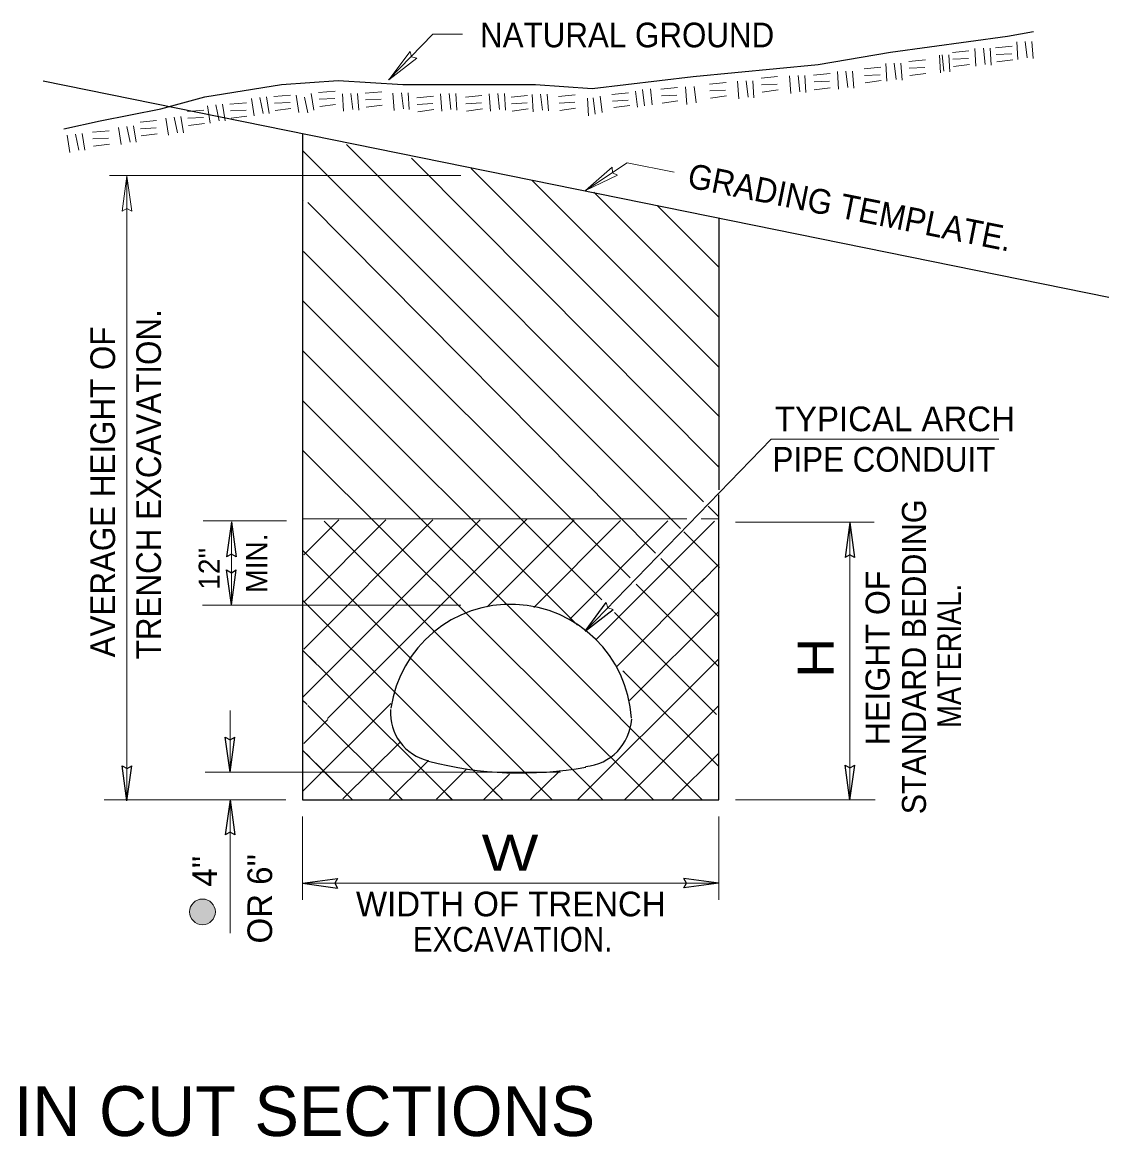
# Model space of a CAD drawing. Extents: x 701 to 1070, y -298 to -22.
# Drawn here: x 908.2 to 966.3, y -153 to -93.3 of the extents above; entities that cross this region are included whole.
import ezdxf

# ---------------------------------------------------------------- set-up
doc = ezdxf.new("R2010")
doc.units = 0
doc.header["$LTSCALE"] = 0.62
doc.layers.add('1', color=7, linetype='Continuous', lineweight=13)

msp = doc.modelspace()

# ---------------------------------------------------------------- hatches: boundary and pattern name
at = {"layer": '1'}
msp.add_hatch(color=256, dxfattribs=at).paths.add_polyline_path([(918.5134, -140.923, 1), (917.1356, -140.923, 1)])

# ---------------------------------------------------------------- linework, layer by layer
for p, q in [((959.1589, -94.7215), (959.2202, -95.6568)), ((959.6133, -94.7037), (959.7163, -95.5712)), ((959.9698, -94.7037), (960.0341, -95.6035)), ((960.2727, -94.677), (961.1601, -94.5993)), ((961.4043, -94.3651), (961.4655, -95.3004)), ((961.8588, -94.3473), (961.9617, -95.2147)), ((962.2151, -94.3473), (962.2795, -95.2472)), ((927.789, -96.3856), (928.9316, -94.8789)), ((927.789, -96.3856), (929.2956, -95.2429)), ((955.6218, -95.4076), (956.5091, -95.33)), ((957.2636, -95.0779), (957.3247, -96.0132)), ((957.4038, -95.0602), (957.5067, -95.9276)), ((957.7601, -95.0602), (957.8245, -95.9599)), ((957.9561, -94.9265), (958.8435, -94.8488)), ((957.9828, -95.2829), (958.8201, -95.2454)), ((960.2995, -95.0333), (961.1367, -94.9959)), ((960.3351, -95.4254), (961.1839, -95.3154)), ((951.8082, -95.9512), (951.8694, -96.8864)), ((952.2626, -95.9332), (952.3656, -96.8008)), ((952.619, -95.9332), (952.6833, -96.8332)), ((953.2338, -95.7996), (954.1213, -95.722)), ((954.3921, -95.5234), (954.4533, -96.4587)), ((954.8465, -95.5057), (954.9495, -96.3731)), ((955.2029, -95.5057), (955.2673, -96.4054)), ((955.6484, -95.7639), (956.4857, -95.7266)), ((958.0185, -95.6748), (958.8673, -95.5649)), ((909.2986, -96.4501), (910.0845, -96.6097)), ((944.9564, -96.6194), (945.8438, -96.5417)), ((946.4622, -96.4678), (946.5234, -97.4032)), ((946.9166, -96.4501), (947.0196, -97.3175)), ((947.273, -96.4501), (947.3373, -97.3499)), ((947.7185, -96.2986), (948.6059, -96.221)), ((949.2422, -96.1827), (949.3033, -97.1181)), ((949.6966, -96.1649), (949.7995, -97.0324)), ((950.053, -96.1649), (950.1173, -97.0648)), ((950.5252, -96.1382), (951.4126, -96.0606)), ((950.5519, -96.4947), (951.3891, -96.4572)), ((953.2606, -96.156), (954.0978, -96.1186)), ((953.2963, -96.5481), (954.1451, -96.4381)), ((955.6841, -96.156), (956.5329, -96.0461)), ((910.6083, -96.7161), (911.7085, -96.9396)), ((921.6478, -97.2877), (922.5353, -97.21)), ((922.8418, -97.2074), (922.9843, -98.1341)), ((923.6437, -97.1183), (923.7863, -98.0093)), ((924.0358, -97.0737), (924.9231, -96.9962)), ((925.3098, -97.1361), (925.3711, -98.0715)), ((925.7643, -97.1183), (925.8673, -97.9857)), ((926.1208, -97.1183), (926.1851, -98.0182)), ((926.5306, -97.1094), (927.4179, -97.0318)), ((928.0185, -97.1004), (928.0798, -98.0358)), ((928.4729, -97.0827), (928.5759, -97.9502)), ((928.8293, -97.0827), (928.8937, -97.9825)), ((930.5668, -97.1361), (930.628, -98.0715)), ((931.0213, -97.1183), (931.1242, -97.9857)), ((931.3776, -97.1183), (931.442, -98.0182)), ((933.1685, -97.1361), (933.2298, -98.0715)), ((933.6229, -97.1183), (933.7258, -97.9857)), ((933.9793, -97.1183), (934.0437, -98.0182)), ((935.4673, -97.1717), (935.5285, -98.1071)), ((935.9218, -97.154), (936.0247, -98.0214)), ((936.2781, -97.154), (936.3425, -98.0537)), ((936.8839, -97.2787), (937.7713, -97.2011)), ((939.7352, -97.1717), (940.6226, -97.0942)), ((940.994, -96.9961), (941.0969, -97.8636)), ((941.372, -96.9121), (941.475, -97.7796)), ((941.7922, -96.8701), (941.8951, -97.7377)), ((942.3547, -96.8867), (943.242, -96.8091)), ((942.3815, -97.2431), (943.2187, -97.2056)), ((943.6823, -96.7708), (943.7436, -97.7061)), ((944.1367, -96.753), (944.2397, -97.6205)), ((944.9832, -96.9757), (945.8203, -96.9383)), ((947.7453, -96.6549), (948.5824, -96.6176)), ((947.7809, -97.047), (948.6298, -96.9371)), ((950.5679, -96.926), (951.4168, -96.816)), ((918.1018, -97.7777), (918.2443, -98.7042)), ((918.5473, -97.7242), (918.7254, -98.5796)), ((918.9036, -97.6886), (919.0462, -98.5796)), ((919.2956, -97.6975), (920.183, -97.6198)), ((920.4539, -97.3857), (920.5965, -98.3122)), ((920.8994, -97.3322), (921.0776, -98.1875)), ((921.2558, -97.2965), (921.3984, -98.1875)), ((921.6746, -97.644), (922.5118, -97.6066)), ((923.2873, -97.3125), (923.4655, -98.1678)), ((924.0624, -97.4302), (924.8998, -97.3927)), ((924.0981, -97.8222), (924.9469, -97.7122)), ((926.5573, -97.4658), (927.3945, -97.4283)), ((926.5929, -97.8578), (927.4418, -97.7479)), ((929.2927, -97.35), (930.18, -97.2723)), ((929.3193, -97.7063), (930.1566, -97.6689)), ((931.8943, -97.3143), (932.7818, -97.2367)), ((931.9211, -97.6707), (932.7583, -97.6333)), ((934.3357, -97.3143), (935.2232, -97.2367)), ((934.3625, -97.6707), (935.1997, -97.6333)), ((936.9108, -97.6351), (937.7479, -97.5977)), ((938.4254, -97.3767), (938.4867, -98.312)), ((938.73, -97.3552), (938.833, -98.2227)), ((939.1081, -97.2712), (939.211, -98.1387)), ((939.7619, -97.5282), (940.5991, -97.4907)), ((939.8451, -97.8821), (940.6939, -97.7721)), ((942.417, -97.6351), (943.2658, -97.5252)), ((945.0188, -97.3677), (945.8677, -97.2578)), ((916.3018, -98.3835), (916.4801, -99.2388)), ((916.6583, -98.3478), (916.8008, -99.2388)), ((917.0147, -98.0895), (917.9021, -98.0119)), ((919.3223, -98.0539), (920.1596, -98.0164)), ((919.358, -98.4459), (920.2068, -98.3359)), ((921.7103, -98.036), (922.5591, -97.9261)), ((929.355, -98.0984), (930.2038, -97.9884)), ((931.9568, -98.0627), (932.8056, -97.9527)), ((934.398, -98.0627), (935.2468, -97.9527)), ((936.9463, -98.0271), (937.7952, -97.9172)), ((913.3259, -98.936), (913.4685, -99.8626)), ((913.7714, -98.8824), (913.9496, -99.7379)), ((914.1278, -98.8469), (914.2704, -99.7379)), ((914.4842, -98.6508), (915.3716, -98.5732)), ((914.5109, -99.0072), (915.3482, -98.9698)), ((915.8563, -98.4369), (915.9989, -99.3636)), ((917.0414, -98.4459), (917.8786, -98.4084)), ((917.0771, -98.8379), (917.9259, -98.728)), ((910.5817, -99.3547), (910.7242, -100.2814)), ((911.0272, -99.3012), (911.2053, -100.1566)), ((911.3836, -99.2656), (911.5261, -100.1566)), ((911.9359, -99.2032), (912.8233, -99.1257)), ((911.9628, -99.5597), (912.7999, -99.5222)), ((914.5466, -99.3992), (915.3954, -99.2892)), ((911.9983, -99.9517), (912.8472, -99.8417)), ((923.1804, -100.1834), (923.3189, -100.322)), ((925.5255, -99.8558), (944.6425, -118.9724)), ((923.265, -100.2665), (943.3996, -120.4025)), ((929.0122, -100.5874), (945.4643, -117.1212)), ((932.2035, -101.137), (945.4889, -114.4224)), ((938.3283, -102.3223), (939.7464, -101.0717)), ((931.6449, -101.5109), (912.8504, -101.5109)), ((913.7813, -101.5469), (913.5239, -103.4202)), ((913.7813, -101.5469), (914.0387, -103.4202)), ((913.7822, -134.9769), (913.7822, -101.5466)), ((935.4514, -101.7623), (945.4554, -111.7664)), ((935.6544, -101.9654), (935.6795, -101.9905)), ((938.3283, -102.3223), (940.0313, -101.5006)), ((938.7729, -102.4109), (945.4554, -109.0934)), ((923.1804, -102.8564), (923.2183, -102.8941)), ((923.4618, -102.9593), (942.068, -121.7162)), ((942.1588, -103.1237), (945.4554, -106.4204)), ((923.2338, -105.5827), (940.7046, -123.0535)), ((965.5302, -107.8708), (966.3161, -108.0303)), ((923.1804, -108.2024), (939.2013, -124.2232)), ((923.1804, -110.8754), (937.8891, -125.5838)), ((923.1804, -113.5484), (940.1926, -130.5604)), ((948.2512, -115.6285), (938.3096, -125.8977)), ((948.2512, -115.6285), (960.4475, -115.6285)), ((923.1804, -116.2214), (941.9653, -134.9324)), ((945.4017, -117.0582), (945.4646, -117.1215)), ((945.4554, -119.7854), (944.8847, -119.2146)), ((944.9233, -119.2533), (945.4527, -119.7827)), ((922.3141, -119.9875), (917.8591, -119.9875)), ((919.3758, -120.0437), (919.3758, -124.4987)), ((923.1804, -119.8854), (943.7498, -119.8854)), ((932.6785, -119.9457), (923.2155, -129.4087)), ((923.2517, -126.8598), (930.148, -119.9457)), ((923.2517, -124.3472), (927.6354, -119.9457)), ((923.2517, -121.8168), (925.1228, -119.9457)), ((924.3352, -120.0191), (939.2668, -134.9505)), ((935.1869, -119.9036), (924.5151, -130.5754)), ((933.0527, -124.5967), (937.7215, -119.9457)), ((935.5653, -124.6323), (940.1985, -119.9813)), ((937.472, -125.2739), (942.7289, -119.9992)), ((938.8798, -126.3609), (945.2237, -120.017)), ((945.4554, -119.8854), (944.5203, -119.8854)), ((946.3464, -120.0616), (953.765, -120.0616)), ((952.4697, -120.0793), (952.4697, -134.9412)), ((945.4732, -122.4762), (943.5868, -120.5896)), ((923.1804, -121.5674), (923.634, -122.0209)), ((942.3593, -122.0098), (945.4406, -125.1162)), ((945.4732, -122.298), (944.5394, -123.2348)), ((945.4478, -122.4507), (945.4855, -122.4886)), ((939.9847, -127.8044), (944.6882, -123.0857)), ((945.4554, -127.8046), (941.0349, -123.3837)), ((931.6449, -124.5166), (917.8344, -124.5166)), ((923.1804, -124.2404), (933.8902, -134.9324)), ((939.8737, -124.8957), (945.3419, -130.3638)), ((940.6796, -129.6042), (945.4732, -124.8284)), ((927.0991, -125.4862), (927.5527, -125.9397)), ((923.1804, -126.9134), (924.7791, -128.5122)), ((923.1804, -126.9134), (923.886, -127.6189)), ((945.4554, -127.3767), (944.5407, -128.2914)), ((937.8997, -134.9324), (944.7206, -128.1115)), ((940.3232, -128.0182), (945.4554, -133.1504)), ((940.3232, -128.0182), (940.3863, -128.0812)), ((931.1994, -134.9324), (924.7188, -128.4518)), ((923.1804, -129.5864), (923.4235, -129.8294)), ((923.1804, -129.5864), (923.3315, -129.7374)), ((923.216, -134.4512), (927.9009, -129.7663)), ((928.5264, -134.9324), (923.4643, -129.8702)), ((940.4123, -134.9324), (945.463, -129.8817)), ((919.3025, -133.4443), (919.3025, -130.1457)), ((940.1807, -130.5486), (944.5638, -134.9324)), ((923.2517, -131.903), (924.5338, -130.6189)), ((923.1804, -132.2594), (925.8534, -134.9324)), ((923.1804, -132.2594), (923.571, -132.65)), ((925.3366, -134.8788), (928.4017, -131.8317)), ((923.886, -132.9649), (925.146, -134.225)), ((927.8314, -134.8967), (929.9163, -132.8296)), ((942.9428, -134.9324), (945.4554, -132.4197)), ((936.9909, -133.4443), (917.9763, -133.4443)), ((930.344, -134.8967), (931.9657, -133.2751)), ((932.8744, -134.9145), (934.2585, -133.5471)), ((935.3693, -134.9324), (936.9597, -133.3582)), ((925.461, -134.54), (925.8517, -134.9307)), ((928.3717, -134.7777), (928.523, -134.9289)), ((930.5012, -134.2342), (931.2068, -134.9398)), ((933.4071, -134.4504), (933.8738, -134.9162)), ((936.1397, -134.5267), (936.5429, -134.9299)), ((922.2894, -134.9324), (912.5566, -134.9324)), ((919.3025, -134.9324), (919.3025, -142.0604)), ((946.3464, -134.9324), (953.8301, -134.9324)), ((923.1804, -135.8234), (923.1804, -140.2784)), ((945.4554, -135.8234), (945.4554, -140.2784)), ((945.4554, -139.3874), (923.1804, -139.3874))]:
    msp.add_line(p, q, dxfattribs=at)
at = {"layer": '1', "lineweight": 25}
for p, q in [((909.2986, -96.4501), (966.3226, -108.0331)), ((945.4554, -103.7944), (945.4554, -118.3392)), ((945.4554, -123.1726), (945.4554, -118.6033)), ((919.3749, -120.0441), (919.1175, -121.9173)), ((919.3749, -120.0441), (919.6323, -121.9173)), ((952.4688, -120.0797), (952.2113, -121.953)), ((952.4688, -120.0797), (952.7262, -121.953)), ((919.3768, -124.4983), (919.1193, -122.625)), ((919.3768, -124.4983), (919.6341, -122.625)), ((945.4554, -128.6774), (945.4554, -123.1635)), ((938.3105, -125.898), (939.4285, -124.373)), ((938.3105, -125.898), (939.7984, -124.7312)), ((919.3034, -133.444), (919.046, -131.5707)), ((919.3034, -133.444), (919.5608, -131.5707)), ((913.7831, -134.9766), (913.5258, -133.1032)), ((913.7831, -134.9766), (914.0405, -133.1032)), ((952.4706, -134.9409), (952.2132, -133.0676)), ((952.4706, -134.9409), (952.728, -133.0676)), ((919.3016, -134.9327), (919.0442, -136.8061)), ((919.3016, -134.9327), (919.5589, -136.8061)), ((923.1808, -139.3883), (925.0541, -139.1309)), ((923.1808, -139.3883), (925.0541, -139.6457)), ((945.4551, -139.3865), (943.5818, -139.1291)), ((945.4551, -139.3865), (943.5818, -139.6438))]:
    msp.add_line(p, q, dxfattribs=at)
for points in [[(910.4035, -99.0072), (912.3458, -98.5796), (915.5891, -97.938), (917.9591, -97.2965), (922.0577, -96.6372), (925.0871, -96.4233), (928.5442, -96.6372), (933.4982, -96.6372), (935.6544, -96.6372), (938.6838, -96.851), (944.0833, -96.2094), (950.7658, -95.568), (954.6505, -94.9086), (960.9053, -94.0532), (962.2889, -93.7993)], [(923.1804, -99.2924), (923.1804, -134.9324), (945.4554, -134.9324), (945.4554, -128.7042)], [(919.6323, -121.9173), (919.3723, -121.7724), (919.1175, -121.9173)], [(952.7262, -121.953), (952.4661, -121.8081), (952.2113, -121.953)], [(919.1193, -122.625), (919.3793, -122.77), (919.6341, -122.625)], [(919.046, -131.5707), (919.306, -131.7156), (919.5608, -131.5707)], [(913.5258, -133.1032), (913.7858, -133.2482), (914.0405, -133.1032)], [(952.2132, -133.0676), (952.4733, -133.2125), (952.728, -133.0676)], [(919.5589, -136.8061), (919.2989, -136.6612), (919.0442, -136.8061)], [(925.0541, -139.1309), (924.9092, -139.391), (925.0541, -139.6457)], [(943.5818, -139.6438), (943.7267, -139.3838), (943.5818, -139.1291)]]:
    msp.add_lwpolyline(points, dxfattribs=at)
at = {"layer": '1'}
for points in [[(927.7881, -96.3852), (930.1545, -93.9489), (931.7356, -93.9489)], [(928.9316, -94.8789), (929.013, -95.1652), (929.2956, -95.2429)], [(938.3274, -102.3217), (940.5549, -100.8427), (943.0636, -101.3418)], [(939.7464, -101.0717), (939.7695, -101.3684), (940.0313, -101.5006)], [(914.0387, -103.4202), (913.7787, -103.2753), (913.5239, -103.4202)], [(923.1804, -121.5674), (927.5463, -125.9332), (936.5454, -134.9324)], [(939.4285, -124.373), (939.5146, -124.658), (939.7984, -124.7312)]]:
    msp.add_lwpolyline(points, dxfattribs=at)
msp.add_circle((917.8245, -140.923), 0.6889, dxfattribs=at)
at = {"layer": '1', "lineweight": 25}
for centre, radius, start, end in [((934.3179, -130.9317), 6.4687, 3.32794, 171.96728), ((930.5044, -130.2813), 2.6195, 175.91399, 257.00537), ((938.069, -130.4238), 2.7354, 275.43258, 356.06951), ((934.8703, -113.8869), 19.602, 255.38719, 280.20971)]:
    msp.add_arc(centre, radius, start, end, dxfattribs=at)

# ---------------------------------------------------------------- texts
at = {"layer": '1'}
for s, height, width, p in [('NATURAL GROUND', 1.32, 0.95, (932.6783, -94.6538)), ('PIPE CONDUIT', 1.32, 0.95, (948.3308, -117.3647)), ('W', 1.925, 1.25, (932.7648, -138.7163)), ('EXCAVATION.', 1.32, 0.9, (929.0855, -143.0487))]:
    msp.add_text(s, height=height, dxfattribs=dict(at, width=width)).set_placement(p)
for s, height, rotation, width, p in [('GRADING TEMPLATE.', 1.32, 348.701, 0.95, (943.7138, -102.1364)), ('TRENCH EXCAVATION.', 1.32, 90, 0.95, (915.6028, -127.4005)), ('AVERAGE HEIGHT OF', 1.32, 90, 0.95, (913.1475, -127.3003)), ('STANDARD BEDDING', 1.283, 90, 0.95, (956.5409, -135.6973)), ('MATERIAL.', 1.283, 90, 0.85, (958.4259, -131.0717)), ('H', 1.925, 90, 1.15, (951.5991, -128.3916))]:
    msp.add_text(s, height=height, rotation=rotation, dxfattribs=dict(at, width=width)).set_placement(p)
for s, height, p in [('TYPICAL ARCH ', 1.32, (948.4563, -115.1984)), ('WIDTH OF TRENCH', 1.32, (926.0386, -141.1597)), ('TRENCH EXCAVATION IN CUT SECTIONS', 2.667, (867.9002, -152.9166))]:
    msp.add_text(s, height=height, dxfattribs=at).set_placement(p)
for s, height, p in [('MIN.', 1.127, (921.2892, -123.8477)), ("12''", 1.127, (918.7502, -123.6855)), ('HEIGHT OF', 1.283, (954.5949, -131.9987)), ("4''", 1.32, (918.5968, -139.572)), ("OR 6''", 1.32, (921.5517, -142.6134))]:
    msp.add_text(s, height=height, rotation=90, dxfattribs=at).set_placement(p)

doc.saveas('drawing.dxf')
